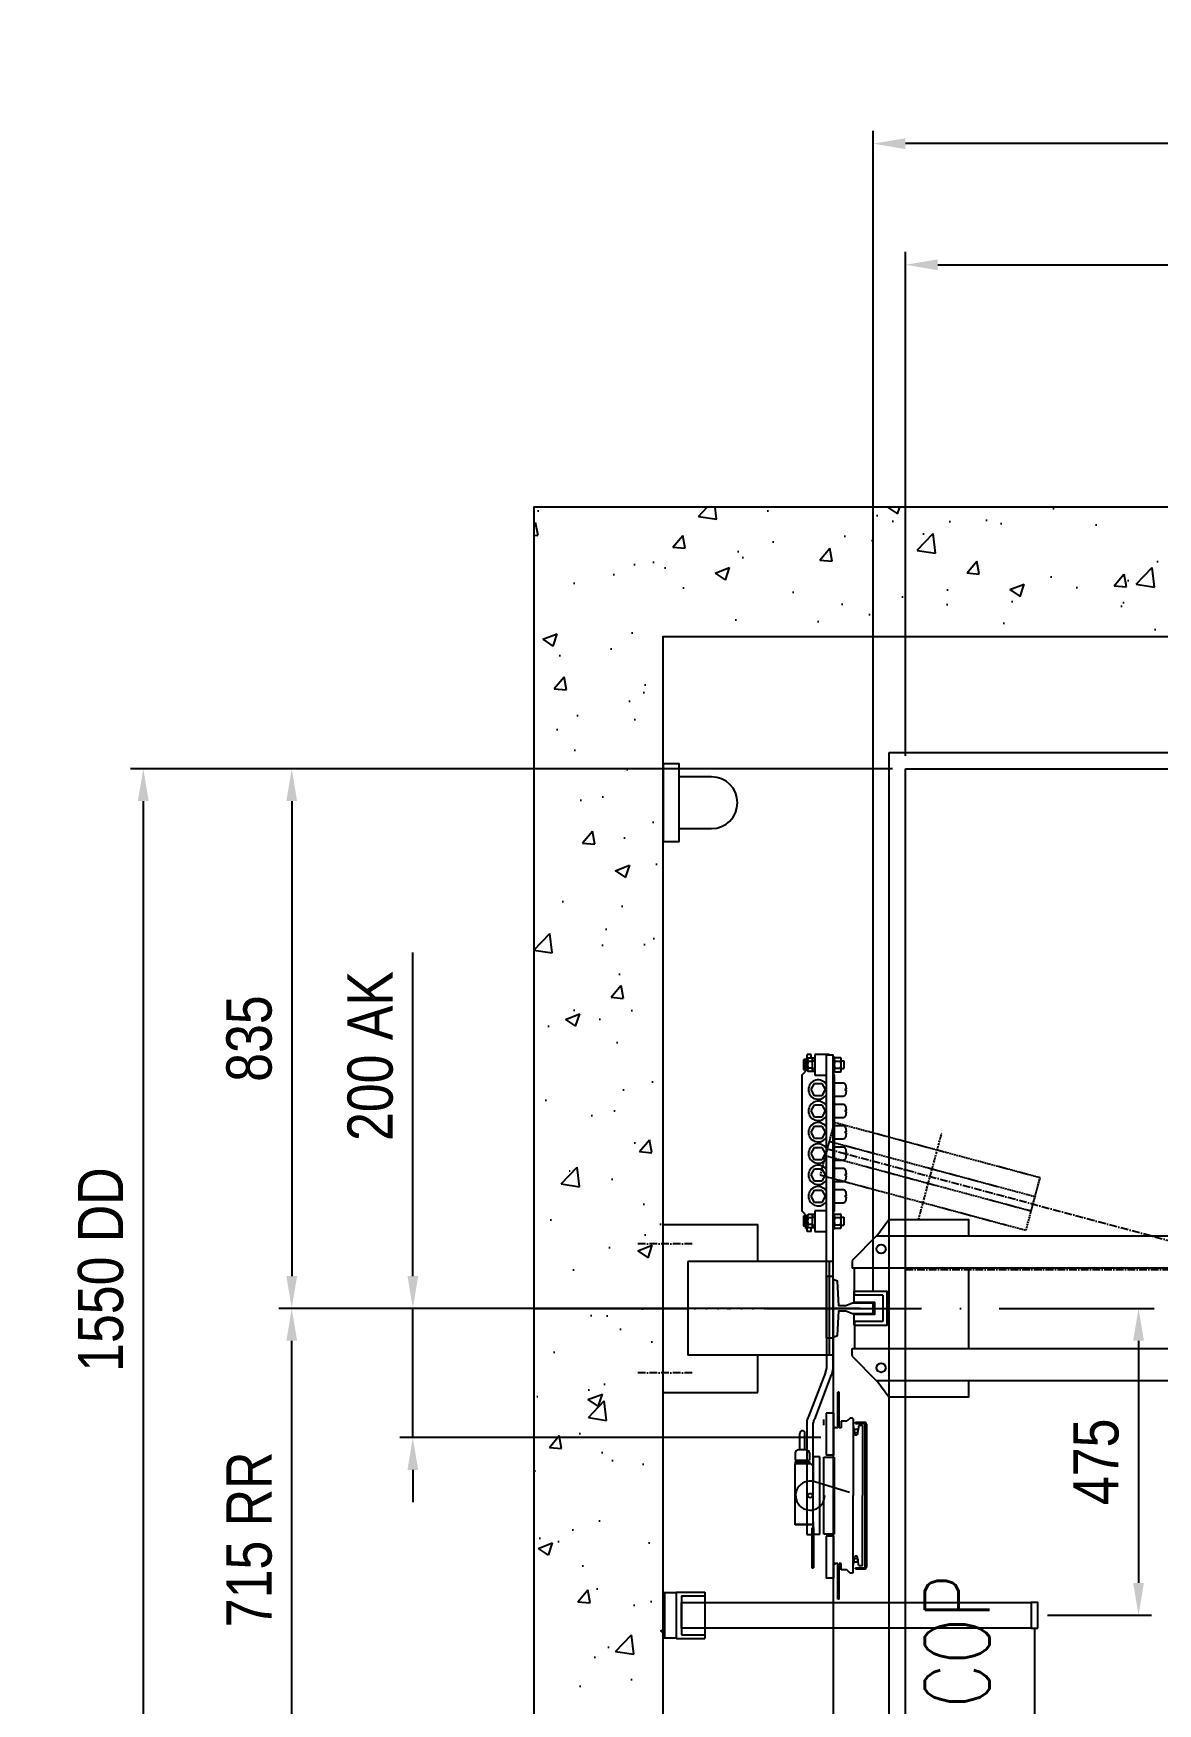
# Model space of a CAD drawing. Header units: millimetres. Extents: x -7349 to 14106, y -573 to 9250.
# Drawn here: x -6954 to -5214, y 6251 to 8836 of the extents above; entities that cross this region are included whole.
import ezdxf
from ezdxf.enums import TextEntityAlignment as Align

# ---------------------------------------------------------------- set-up
doc = ezdxf.new("R2010")
doc.units = ezdxf.units.MM
doc.header["$MEASUREMENT"] = 0
doc.linetypes.add('ACAD_ISO02W100', pattern=[15, 12, -3])
doc.linetypes.add('ACAD_ISO10W100', pattern=[18, 12, -3, 0, -3])
for name, color, linetype in [('AXIS', 7, 'Continuous'), ('Centerline', 1, 'ACAD_ISO10W100'), ('CONT_25', 1, 'Continuous'), ('CONT_35', 2, 'Continuous'), ('CONT_70', 4, 'Continuous'), ('DASH_25', 1, 'ACAD_ISO02W100'), ('DASHD_25', 1, 'ACAD_ISO10W100'), ('DIM_35', 7, 'Continuous'), ('EDGE_FEAT', 7, 'Continuous'), ('Fixings', 25, 'Continuous'), ('HATCH_35', 2, 'Continuous')]:
    doc.layers.add(name, color=color, linetype=linetype)
doc.styles.add('ARIAL-N', font='ARIALN.TTF')
doc.styles.add('Romans', font='romans.shx', dxfattribs={"width": 0.75})
doc.dimstyles.new('KONE_20', dxfattribs={"dimscale": 20, "dimtxt": 3.5, "dimasz": 2.5, "dimexe": 1, "dimexo": 1, "dimgap": 1.5, "dimtad": 1, "dimdec": 0, "dimzin": 0, "dimdsep": 46, "dimtxsty": 'ARIAL-N', "dimcen": 0, "dimclrd": 256, "dimclre": 256, "dimclrt": 256, "dimadec": 1, "dimazin": 3, "dimtfac": 1, "dimtdec": 0, "dimtmove": 0, "dimatfit": 0, "dimfxl": 1, "dimtfill": 1, "dimtolj": 1, "dimtzin": 0, "dimarcsym": 0})

# ---------------------------------------------------------------- blocks, each defined once
blk = doc.blocks.new('ShaftLight')
at = {"layer": 'CONT_35'}
blk.add_lwpolyline([(25, -40), (25, 60), (0, 60), (0, -60), (25, -60), (25, -40), (75, -40, 1), (75, 40), (25, 40)], format="xyb", dxfattribs=at)
blk = doc.blocks.new('M004650412_PL1_SH_Walls_WithVent')
at = {"layer": 'HATCH_35'}
h = blk.add_hatch(dxfattribs=at)
h.set_pattern_fill('AR-CONC', color=256, scale=1.25)
h.set_pattern_definition([(50, (0, 0), (227.73, -19.924), [23.812, -261.938]), (355, (0, 0), (-44.054, 238.82), [19.05, -209.55]), (100.451, (18.98, -1.66), (183.677, 218.897), [20.238, -222.613]), (46.184, (0, 63.5), (338.85, -52.553), [35.72, -392.906]), (96.636, (28.24, 59.12), (296.755, 309.28), [30.356, -333.92]), (351.184, (0, 63.5), (296.755, 309.28), [28.575, -314.325]), (21, (31.75, 47.62), (189.518, -127.831), [23.812, -261.938]), (326, (31.75, 47.62), (77.253, 230.235), [19.05, -209.55]), (71.451, (47.54, 36.97), (266.77, 102.403), [20.238, -222.612]), (37.5, (0, 0), (3.8608, 105.6938), [0, -207.01, 0, -212.725, 0, -210.344]), (7.5, (0, 0), (83.5246, 125.226), [0, -121.285, 0, -202.2475, 0, -80.169]), (327.5, (-70.8, 0), (169.4882, -7.161), [0, -79.375, 0, -247.65, 0, -328.6125]), (317.5, (-102.55, 0), (185.161, 31.783), [0, -103.188, 0, -164.465, 0, -233.363])])
h.paths.add_polyline_path([(-1375, -1160), (-475, -1160), (-475, -960), (-1175, -960), (-1175, 1040), (1225, 1040), (1225, -960), (675, -960), (675, -1160), (1225, -1160), (1425, -1160), (1425, 1240), (675, 1240), (-475, 1240), (-1375, 1240)])
h.paths.add_polyline_path([(1225, 1040), (725, 1040), (725, 1240), (1225, 1240)], flags=17)
at = {"layer": 'CONT_70'}
blk.add_lwpolyline([(-1375, -1160), (-475, -1160), (-475, -960), (-1175, -960), (-1175, 1040), (-1175, 1040), (1225, 1040), (1225, 1040), (1225, -960), (675, -960), (675, -1160), (1225, -1160), (1425, -1160), (1425, 1240), (675, 1240), (-475, 1240), (-1375, 1240), (-1375, -1160)], dxfattribs=at)
blk = doc.blocks.new('*U2')
at = {"layer": 'CONT_35'}
for p, q in [((-825, -775), (-825, 800)), ((-825, 800), (825, 800)), ((825, 800), (825, -775)), ((-800, -775), (-800, 775)), ((-800, 775), (800, 775)), ((800, 775), (800, -775)), ((-800, -775), (-825, -775)), ((-400, -775), (-800, -775)), ((-400, -850), (-400, -775)), ((800, -775), (600, -775)), ((600, -775), (600, -850)), ((825, -775), (800, -775))]:
    blk.add_line(p, q, dxfattribs=at)
blk = doc.blocks.new('*U13')
at = {"color": 2}
for p, q in [((-844.5, 112), (844.5, 112)), ((882.5, 62), (-882.5, 62)), ((-878.5, 21.5), (-878.5, 62)), ((-878.5, -21.5), (-878.5, -62)), ((-882.5, -62), (882.5, -62)), ((844.5, -112), (-844.5, -112))]:
    blk.add_line(p, q, dxfattribs=at)
at = {"color": 2, "linetype": 'Continuous'}
for p, q in [((-882.5, 73), (-882.5, 67)), ((-882.5, 67), (-882.5, 62)), ((-835, 20.5), (-877.5, 20.5)), ((-835, 20.5), (-835, -20.5)), ((-835, -20.5), (-877.5, -20.5)), ((-882.5, -67), (-882.5, -62)), ((-882.5, -73), (-882.5, -67))]:
    blk.add_line(p, q, dxfattribs=at)
for points in [[(-844, 112), (-825.5, 137.5), (-702.5, 137.5), (-702.5, 112)], [(-702.5, 62), (-702.5, -62)], [(-702.5, -112), (-702.5, -137.5), (-825.5, -137.5), (-844, -112)]]:
    blk.add_lwpolyline(points, dxfattribs=at)
at = {"layer": 'AXIS', "color": 2, "linetype": 'Continuous'}
for centre in [(-837.5, 92), (-837.5, -92)]:
    blk.add_circle(centre, 7, dxfattribs=at)
at = {"layer": 'EDGE_FEAT', "color": 2, "linetype": 'Continuous'}
for p, q in [((-844.5, 112), (-882.5, 74)), ((-882.5, 74), (-882.5, 73)), ((-882.5, -73), (-882.5, -74)), ((-882.5, -74), (-844.5, -112))]:
    blk.add_line(p, q, dxfattribs=at)
for centre, start, end in [((-877.5, 21.5), 180, 270), ((-877.5, -21.5), 90, 180)]:
    blk.add_arc(centre, 1, start, end, dxfattribs=at)
blk = doc.blocks.new('CarPulley_D330_for_KLS_0')
at = {"layer": 'DASH_25', "ltscale": 0.25}
for p, q in [((0, 12), (330, 12)), ((0, -11), (330, -11))]:
    blk.add_line(p, q, dxfattribs=at)
blk.add_lwpolyline([(0, -42), (330, -42), (330, 42), (0, 42)], close=True, dxfattribs=at)
at = {"layer": 'DASHD_25', "ltscale": 0.25}
blk.add_line((165, -69.5), (165, 69.5), dxfattribs=at)
at = {"layer": 'DASHD_25'}
blk.add_line((0, 0), (330, 0), dxfattribs=at)
blk = doc.blocks.new('M004650412_PL1_TravellingCableFixing')
at = {"layer": 'CONT_25', "ltscale": 6}
for p, q in [((20, 35), (0, 35)), ((0, 35), (0, -35)), ((2, 35), (2, -35)), ((20, 35.8), (20, -35.7)), ((0, -35), (20, -35))]:
    blk.add_line(p, q, dxfattribs=at)
at = {"layer": 'CONT_25', "ltscale": 30}
for p, q in [((20, 35.8), (64.4, 35.8)), ((28.4, 30.3), (64.4, 30.3)), ((28.4, 30.3), (28.4, -30.2)), ((64.4, 35.8), (64.4, -35.7)), ((20, -35.7), (64.4, -35.7)), ((28.4, -30.2), (64.4, -30.2))]:
    blk.add_line(p, q, dxfattribs=at)
blk = doc.blocks.new('Safety_Device_OSG_51019662_MIRROR')
at = {"layer": 'CONT_35'}
for p, q in [((-34, 393), (-40, 393)), ((-40, 385), (-40, 393)), ((-34, 387.4), (-34, 393)), ((-6, 393), (-28, 393)), ((-28, 393), (-28, 361)), ((-10, -45.5), (-10, 393)), ((-10, 392.5), (0, 392.5)), ((-6, 392.5), (-6, 393)), ((0, -45.5), (0, 392.5)), ((0, 389), (2.5, 389)), ((2.5, 365), (2.5, 389)), ((2.5, 386.5), (3.3, 388)), ((3.3, 388), (11.7, 388)), ((11.7, 388), (12.5, 386.5)), ((-48, 361.5), (-39.3, 370.2)), ((-45.5, 384.5), (-45, 385)), ((-45.5, 384.5), (-45.5, 369.5)), ((-45.5, 369.5), (-45, 369)), ((-42.1, 385), (-45, 385)), ((-42.1, 369), (-45, 369)), ((-42.1, 386.8), (-41.1, 386.8)), ((-42.1, 367.4), (-42.1, 386.8)), ((-41.1, 384.5), (-41.1, 386.8)), ((-40.5, 384.5), (-41.1, 384.5)), ((-40.5, 369.5), (-41.1, 369.5)), ((-41.1, 368.4), (-41.1, 369.5)), ((-40, 385), (-40.5, 385)), ((-40.5, 384.5), (-40.5, 385)), ((-40.5, 369), (-40.5, 369.5)), ((-38.5, 387.4), (-39.3, 386)), ((-39.3, 386), (-39.3, 368)), ((-38.5, 366.6), (-39.3, 368)), ((-28.6, 387.4), (-38.5, 387.4)), ((-32.4, 382.2), (-38.5, 382.2)), ((-32.4, 371.8), (-38.5, 371.8)), ((-28.6, 366.6), (-38.5, 366.6)), ((-32.4, 387.4), (-32.4, 366.6)), ((-32.4, 386), (-31.8, 386)), ((-32.4, 368), (-31.8, 368)), ((-31.8, 386), (-31.8, 383.6)), ((-31.8, 370.4), (-31.8, 368)), ((-31.2, 383), (-28, 383)), ((-31.2, 371), (-28, 371)), ((-28.6, 387.4), (-28.6, 386)), ((-28.6, 386), (-28, 386)), ((-28.6, 368), (-28, 368)), ((-28.6, 368), (-28.6, 366.6)), ((0, 365), (2.5, 365)), ((0, 363.5), (2, 361.5)), ((2.5, 367.5), (3.3, 366)), ((3.3, 382.5), (11.7, 382.5)), ((3.3, 371.5), (11.7, 371.5)), ((3.3, 366), (11.7, 366)), ((11.7, 366), (12.5, 367.5)), ((12.5, 367.5), (12.5, 386.5)), ((12.5, 383), (16.5, 383)), ((12.5, 371), (16.5, 371)), ((16.5, 383), (17, 382.1)), ((16.5, 371), (17, 371.9)), ((17, 371.9), (17, 382.1)), ((17, 371.9), (17, 382.1)), ((-48, 150.5), (-48, 361.5)), ((-34, 338.5), (-28.5, 348)), ((-28.5, 329), (-34, 338.5)), ((-28.5, 348), (-17.5, 348)), ((-28, 361), (-10, 361)), ((-17.5, 348), (-12, 338.5)), ((-12, 338.5), (-17.5, 329)), ((2, 361.5), (2, 150.5)), ((15.6, 348.5), (2, 348.5)), ((20.8, 339.9), (18.5, 338.5)), ((20.8, 337.1), (18.5, 338.5)), ((20.8, 339.9), (20.5, 343.5)), ((20.5, 333.5), (20.8, 337.1)), ((-34, 305.5), (-28.5, 315)), ((-17.5, 329), (-28.5, 329)), ((-28.5, 315), (-17.5, 315)), ((-17.5, 315), (-12, 305.5)), ((2, 328.5), (15.6, 328.5)), ((15.6, 315.5), (2, 315.5)), ((20.8, 306.9), (20.5, 310.5)), ((-28.5, 296), (-34, 305.5)), ((-17.5, 296), (-28.5, 296)), ((-12, 305.5), (-17.5, 296)), ((2, 295.5), (15.6, 295.5)), ((20.8, 306.9), (18.5, 305.5)), ((20.8, 304.1), (18.5, 305.5)), ((20.5, 300.5), (20.8, 304.1)), ((-34, 272.5), (-28.5, 282)), ((-28.5, 263), (-34, 272.5)), ((-28.5, 282), (-17.5, 282)), ((-17.5, 263), (-28.5, 263)), ((-17.5, 282), (-12, 272.5)), ((-12, 272.5), (-17.5, 263)), ((15.6, 282.5), (2, 282.5)), ((2, 262.5), (15.6, 262.5)), ((20.8, 273.9), (18.5, 272.5)), ((20.8, 271.1), (18.5, 272.5)), ((20.8, 273.9), (20.5, 277.5)), ((20.5, 267.5), (20.8, 271.1)), ((-34, 239.5), (-28.5, 249)), ((-28.5, 230), (-34, 239.5)), ((-28.5, 249), (-17.5, 249)), ((-17.5, 249), (-12, 239.5)), ((-12, 239.5), (-17.5, 230)), ((15.6, 249.5), (2, 249.5)), ((20.8, 240.9), (18.5, 239.5)), ((20.8, 238.1), (18.5, 239.5)), ((20.8, 240.9), (20.5, 244.5)), ((20.5, 234.5), (20.8, 238.1)), ((-34, 206.5), (-28.5, 216)), ((-17.5, 230), (-28.5, 230)), ((-28.5, 216), (-17.5, 216)), ((-17.5, 216), (-12, 206.5)), ((2, 229.5), (15.6, 229.5)), ((15.6, 216.5), (2, 216.5)), ((20.8, 207.9), (18.5, 206.5)), ((20.8, 207.9), (20.5, 211.5)), ((-28.5, 197), (-34, 206.5)), ((-34, 173.5), (-28.5, 183)), ((-17.5, 197), (-28.5, 197)), ((-28.5, 183), (-17.5, 183)), ((-12, 206.5), (-17.5, 197)), ((-17.5, 183), (-12, 173.5)), ((2, 196.5), (15.6, 196.5)), ((15.6, 183.5), (2, 183.5)), ((20.8, 205.1), (18.5, 206.5)), ((20.5, 201.5), (20.8, 205.1)), ((-28.5, 164), (-34, 173.5)), ((-17.5, 164), (-28.5, 164)), ((-12, 173.5), (-17.5, 164)), ((2, 163.5), (15.6, 163.5)), ((20.8, 174.9), (18.5, 173.5)), ((20.8, 172.1), (18.5, 173.5)), ((20.8, 174.9), (20.5, 178.5)), ((20.5, 168.5), (20.8, 172.1)), ((-39.3, 141.9), (-48, 150.5)), ((-45.5, 142.5), (-45, 143)), ((-45.5, 142.5), (-45.5, 127.5)), ((-42.1, 143), (-45, 143)), ((-42.1, 123.8), (-42.1, 144.6)), ((-41.1, 142.5), (-41.1, 143.6)), ((-40.5, 142.5), (-41.1, 142.5)), ((-40.5, 142.5), (-40.5, 143)), ((-40, 119), (-40, 142.5)), ((-38.5, 145.4), (-39.3, 144)), ((-39.3, 144), (-39.3, 126)), ((-28.6, 145.4), (-38.5, 145.4)), ((-32.4, 140.2), (-38.5, 140.2)), ((-32.4, 129.8), (-38.5, 129.8)), ((-32.4, 145.4), (-32.4, 124.6)), ((-32.4, 144), (-31.8, 144)), ((-31.8, 144), (-31.8, 141.6)), ((-31.2, 141), (-28, 141)), ((-28.6, 145.4), (-28.6, 144)), ((-28.6, 144), (-28, 144)), ((-28, 151), (-28, 119)), ((-10, 151), (-28, 151)), ((2, 150.5), (0, 148.5)), ((0, 147), (2.5, 147)), ((2.5, 123), (2.5, 147)), ((2.5, 144.5), (3.3, 146)), ((3.3, 146), (11.7, 146)), ((3.3, 140.5), (11.7, 140.5)), ((3.3, 129.5), (11.7, 129.5)), ((11.7, 146), (12.5, 144.5)), ((12.5, 125.5), (12.5, 144.5)), ((12.5, 141), (16.5, 141)), ((16.5, 141), (17, 140.1)), ((16.5, 129), (17, 129.9)), ((17, 129.9), (17, 140.1)), ((17, 129.9), (17, 140.1)), ((-45.5, 127.5), (-45, 127)), ((-42.1, 127), (-45, 127)), ((-42.1, 123.8), (-41.1, 123.8)), ((-41.1, 123.8), (-41.1, 127.5)), ((-40.5, 127.5), (-41.1, 127.5)), ((-40.5, 127), (-40.5, 127.5)), ((-40, 127), (-40.5, 127)), ((-34, 119), (-40, 119)), ((-38.5, 124.6), (-39.3, 126)), ((-28.6, 124.6), (-38.5, 124.6)), ((-34, 119), (-34, 124.6)), ((-32.4, 126), (-31.8, 126)), ((-31.8, 128.4), (-31.8, 126)), ((-31.2, 129), (-28, 129)), ((-28.6, 126), (-28.6, 124.6)), ((-28.6, 126), (-28, 126)), ((-28, 119), (-10, 119)), ((0, 123), (2.5, 123)), ((2.5, 125.5), (3.3, 124)), ((3.3, 124), (11.7, 124)), ((11.7, 124), (12.5, 125.5)), ((12.5, 129), (16.5, 129)), ((-10, 50), (-10, -93.1)), ((-10, 50), (0, 50)), ((0, -93.1), (0, 50)), ((-10, -45.5), (0, -45.5)), ((-11.6, -99.1), (-37.8, -167.3)), ((-2.7, -103.1), (-28.9, -171.3)), ((-40.5, -177.3), (-40.5, -349.8)), ((-30.5, -349.8), (-30.5, -177.3)), ((-40.5, -349.8), (-30.5, -349.8))]:
    blk.add_line(p, q, dxfattribs=at)
at = {"layer": 'CONT_35', "ltscale": 0.25}
for p, q in [((7.6, -184.8), (7.6, -129.8)), ((9.6, -129.8), (7.6, -129.8)), ((9.6, -184.8), (9.6, -129.8)), ((-14.9, -172), (-14.9, -181)), ((0.6, -162.3), (-10.4, -162.3)), ((-10.4, -162.3), (-10.4, -227.3)), ((0.6, -162.3), (0.6, -227.3)), ((12.6, -174.8), (12.6, -184.8)), ((21.6, -174.8), (12.6, -174.8)), ((26.6, -169.8), (21.6, -174.8)), ((30.1, -169.8), (26.6, -169.8)), ((31.1, -170.8), (30.1, -169.8)), ((31.1, -170.8), (31.1, -289.8)), ((34.6, -176.3), (48.6, -176.3)), ((34.6, -178.3), (34.6, -176.3)), ((34.6, -178.3), (34.6, -176.3)), ((34.6, -176.3), (48.6, -176.3)), ((34.6, -178.3), (48.6, -178.3)), ((48.6, -178.3), (34.6, -178.3)), ((49.6, -181.5), (49.6, -179.3)), ((49.6, -181.5), (49.6, -179.3)), ((51.6, -400.3), (51.6, -179.3)), ((51.6, -179.3), (51.6, -400.3)), ((-51.4, -218.8), (-51.4, -193.4)), ((-43.4, -218.8), (-43.4, -193.4)), ((2.1, -182.8), (0.6, -182.8)), ((2.1, -182.8), (2.1, -184.8)), ((7.6, -184.8), (2.1, -184.8)), ((12.6, -184.8), (9.6, -184.8)), ((31.1, -181.3), (33.7, -196.3)), ((37.4, -196.3), (33.7, -196.3)), ((40.1, -181.3), (37.4, -196.3)), ((45.6, -181.3), (40.1, -181.3)), ((45.6, -181.3), (45.6, -289.8)), ((49.6, -398), (49.6, -181.5)), ((49.6, -398), (49.6, -181.5)), ((-58.6, -223.8), (-58.6, -234.8)), ((-41.3, -218.8), (-53.6, -218.8)), ((-36.3, -223.8), (-36.3, -234.8)), ((-30.4, -267.9), (-30.4, -229.8)), ((-20.4, -229.8), (-30.4, -229.8)), ((-20.4, -349.8), (-20.4, -229.8)), ((-14.1, -230.3), (1.9, -230.3)), ((-14.1, -349.3), (-14.1, -230.3)), ((0.6, -227.3), (-10.4, -227.3)), ((1.9, -230.3), (1.9, -349.3)), ((-58.6, -234.8), (-36.3, -234.8)), ((-58.6, -236.8), (-36.3, -236.8)), ((-58.6, -236.8), (-58.6, -240.8)), ((-36.4, -240.8), (-58.4, -240.8)), ((-58.4, -334.8), (-58.4, -240.8)), ((-56.5, -234.8), (-56.5, -236.8)), ((-38.3, -234.8), (-38.3, -236.8)), ((-36.3, -236.8), (-36.3, -240.8)), ((25.6, -284.8), (-26.5, -269.2)), ((31.1, -408.8), (31.1, -289.8)), ((45.6, -398.3), (45.6, -289.8)), ((-58.4, -333.8), (-30.4, -333.8)), ((-31.4, -334.8), (-58.4, -334.8)), ((-31.4, -334.8), (-31.4, -339.8)), ((-30.4, -349.8), (-30.4, -330.3)), ((-32.4, -339.8), (-32.4, -401.3)), ((-30.4, -339.8), (-32.4, -339.8)), ((-30.4, -339.8), (-30.4, -401.3)), ((-20.4, -349.8), (-30.4, -349.8)), ((1.9, -349.3), (-14.1, -349.3)), ((0.6, -352.3), (-10.4, -352.3)), ((-10.4, -352.3), (-10.4, -417.3)), ((0.6, -352.3), (0.6, -417.3)), ((31.1, -398.3), (33.7, -383.3)), ((37.4, -383.3), (33.7, -383.3)), ((40.1, -398.3), (37.4, -383.3)), ((-32.4, -401.3), (-30.4, -401.3)), ((2.1, -396.8), (0.6, -396.8)), ((2.1, -394.8), (2.1, -396.8)), ((7.6, -394.8), (2.1, -394.8)), ((7.6, -449.8), (7.6, -394.8)), ((9.6, -449.8), (9.6, -394.8)), ((12.6, -394.8), (9.6, -394.8)), ((12.6, -404.8), (12.6, -394.8)), ((21.6, -404.8), (12.6, -404.8)), ((26.6, -409.8), (21.6, -404.8)), ((30.1, -409.8), (26.6, -409.8)), ((31.1, -408.8), (30.1, -409.8)), ((34.6, -401.3), (34.6, -403.3)), ((34.6, -401.3), (48.6, -401.3)), ((34.6, -403.3), (34.6, -401.3)), ((34.6, -401.3), (48.6, -401.3)), ((34.6, -403.3), (48.6, -403.3)), ((48.6, -403.3), (34.6, -403.3)), ((45.6, -398.3), (40.1, -398.3)), ((49.6, -398), (49.6, -400.3)), ((49.6, -400.3), (49.6, -398)), ((0.6, -417.3), (-10.4, -417.3)), ((9.6, -449.8), (7.6, -449.8))]:
    blk.add_line(p, q, dxfattribs=at)
for points in [[(-32.4, -339.8), (-30.4, -339.8), (-30.4, -344.8), (-32.4, -344.8)], [(-30.4, -401.3), (-32.4, -401.3), (-32.4, -344.8), (-30.4, -344.8), (-30.4, -349.8)]]:
    blk.add_lwpolyline(points, close=True, dxfattribs=at)
for centre, radius in [((35.6, -189.8), 3), ((-35.4, -289.8), 3.4), ((35.6, -389.8), 3)]:
    blk.add_circle(centre, radius, dxfattribs=at)
at = {"layer": 'CONT_35'}
for centre, radius, start, end in [((-31.2, 383.6), 0.6, 180, 270), ((-31.2, 370.4), 0.6, 90, 180), ((-23, 338.5), 15, 29.9244, 330.0756), ((-23, 305.5), 15, 29.9244, 330.0756), ((-23, 272.5), 15, 29.9244, 330.0756), ((-23, 239.5), 15, 29.9244, 330.0756), ((-23, 206.5), 15, 29.9244, 330.0756), ((-23, 173.5), 15, 29.9244, 330.0756), ((-31.2, 141.6), 0.6, 180, 270), ((-31.2, 128.4), 0.6, 90, 180), ((-22, -93.1), 12, 330, 0), ((-20, -93.1), 20, 330, 0), ((-20.5, -177.3), 20, 150, 180), ((-18.5, -177.3), 12, 150, 180)]:
    blk.add_arc(centre, radius, start, end, dxfattribs=at)
at = {"layer": 'CONT_35', "ltscale": 0.25}
for centre, radius, start, end in [((48.6, -179.3), 3, 360, 90), ((48.6, -179.3), 3, 360, 90), ((48.6, -179.3), 1, 360, 90), ((48.6, -179.3), 1, 360, 90), ((-47.4, -193.4), 4, 360, 180), ((-53.6, -223.8), 5, 90, 180), ((-41.3, -223.8), 5, 360, 90), ((-36.4, -246.8), 6, 360, 90), ((-35.4, -289.8), 22.5, 66.5423, 360), ((48.6, -400.3), 3, 270, 360), ((48.6, -400.3), 1, 270, 360), ((48.6, -400.3), 3, 270, 360), ((48.6, -400.3), 1, 270, 360)]:
    blk.add_arc(centre, radius, start, end, dxfattribs=at)
at = {"layer": 'CONT_35'}
for points, knots in [([(2.5, 385.2), (2.5, 385.5), (2.5, 385.9), (2.7, 386.6), (3, 387.3), (3.2, 387.8), (3.3, 388)], [0, 0, 0, 0, 0.240405, 0.485503, 0.738357, 1, 1, 1, 1]), ([(12.5, 385.2), (12.5, 385.5), (12.5, 385.9), (12.3, 386.6), (12, 387.3), (11.8, 387.8), (11.7, 388)], [0, 0, 0, 0, 0.240405, 0.485503, 0.738357, 1, 1, 1, 1]), ([(-38.5, 387.4), (-38.7, 387.2), (-38.9, 386.8), (-39.1, 386.1), (-39.3, 385.5), (-39.3, 385), (-39.3, 384.8)], [0, 0, 0, 0, 0.261643, 0.514497, 0.759595, 1, 1, 1, 1]), ([(-39.3, 384.8), (-39.3, 384.6), (-39.3, 384.1), (-39.1, 383.5), (-38.9, 382.8), (-38.7, 382.4), (-38.5, 382.2)], [0, 0, 0, 0, 0.240405, 0.485503, 0.738357, 1, 1, 1, 1]), ([(-38.5, 382.2), (-38.8, 381.4), (-39.1, 380.1), (-39.3, 378.3), (-39.3, 377.4), (-39.3, 377)], [0, 0, 0, 0, 0.499901, 0.749951, 1, 1, 1, 1]), ([(-39.3, 377), (-39.3, 376.6), (-39.3, 375.7), (-39.1, 373.9), (-38.8, 372.6), (-38.5, 371.8)], [0, 0, 0, 0, 0.250049, 0.5001, 1, 1, 1, 1]), ([(-38.5, 371.8), (-38.7, 371.6), (-38.9, 371.2), (-39.1, 370.5), (-39.3, 369.9), (-39.3, 369.4), (-39.3, 369.2)], [0, 0, 0, 0, 0.261643, 0.514497, 0.759595, 1, 1, 1, 1]), ([(-39.3, 369.2), (-39.3, 369), (-39.3, 368.5), (-39.1, 367.9), (-38.9, 367.2), (-38.7, 366.8), (-38.5, 366.6)], [0, 0, 0, 0, 0.240405, 0.485503, 0.738357, 1, 1, 1, 1]), ([(3.3, 382.5), (3.2, 382.7), (3, 383.1), (2.7, 383.8), (2.5, 384.5), (2.5, 385), (2.5, 385.2)], [0, 0, 0, 0, 0.261643, 0.514497, 0.759595, 1, 1, 1, 1]), ([(2.5, 377), (2.5, 377.5), (2.5, 378.4), (2.7, 379.8), (3, 381.1), (3.2, 382), (3.3, 382.5)], [0, 0, 0, 0, 0.249992, 0.499986, 0.749989, 1, 1, 1, 1]), ([(3.3, 371.5), (3.2, 372), (3, 372.9), (2.7, 374.2), (2.5, 375.6), (2.5, 376.5), (2.5, 377)], [0, 0, 0, 0, 0.250011, 0.500015, 0.750008, 1, 1, 1, 1]), ([(2.5, 368.8), (2.5, 369), (2.5, 369.5), (2.7, 370.2), (3, 370.9), (3.2, 371.3), (3.3, 371.5)], [0, 0, 0, 0, 0.240405, 0.485503, 0.738357, 1, 1, 1, 1]), ([(3.3, 366), (3.2, 366.2), (3, 366.7), (2.7, 367.4), (2.5, 368.1), (2.5, 368.5), (2.5, 368.8)], [0, 0, 0, 0, 0.261643, 0.514497, 0.759595, 1, 1, 1, 1]), ([(11.7, 382.5), (11.8, 382.7), (12, 383.1), (12.3, 383.8), (12.5, 384.5), (12.5, 385), (12.5, 385.2)], [0, 0, 0, 0, 0.261643, 0.514497, 0.759595, 1, 1, 1, 1]), ([(12.5, 377), (12.5, 377.5), (12.5, 378.4), (12.3, 379.8), (12, 381.1), (11.8, 382), (11.7, 382.5)], [0, 0, 0, 0, 0.249992, 0.499986, 0.749989, 1, 1, 1, 1]), ([(11.7, 371.5), (11.8, 372), (12, 372.9), (12.3, 374.2), (12.5, 375.6), (12.5, 376.5), (12.5, 377)], [0, 0, 0, 0, 0.250011, 0.500015, 0.750008, 1, 1, 1, 1]), ([(12.5, 368.8), (12.5, 369), (12.5, 369.5), (12.3, 370.2), (12, 370.9), (11.8, 371.3), (11.7, 371.5)], [0, 0, 0, 0, 0.240405, 0.485503, 0.738357, 1, 1, 1, 1]), ([(11.7, 366), (11.8, 366.2), (12, 366.7), (12.3, 367.4), (12.5, 368.1), (12.5, 368.5), (12.5, 368.8)], [0, 0, 0, 0, 0.261643, 0.514497, 0.759595, 1, 1, 1, 1]), ([(20.5, 343.5), (20.4, 344.2), (20, 345.6), (18.8, 347.2), (17.6, 348.1), (16.4, 348.4), (15.9, 348.5), (15.6, 348.5)], [0, 0, 0, 0, 0.287047, 0.54467, 0.77854, 0.890153, 1, 1, 1, 1]), ([(15.6, 328.5), (15.9, 328.5), (16.4, 328.6), (17.6, 328.9), (18.8, 329.8), (20, 331.4), (20.4, 332.8), (20.5, 333.5)], [0, 0, 0, 0, 0.109847, 0.22146, 0.45533, 0.712953, 1, 1, 1, 1]), ([(20.5, 310.5), (20.4, 311.2), (20, 312.6), (18.8, 314.2), (17.6, 315.1), (16.4, 315.4), (15.9, 315.5), (15.6, 315.5)], [0, 0, 0, 0, 0.287047, 0.54467, 0.77854, 0.890153, 1, 1, 1, 1]), ([(15.6, 295.5), (15.9, 295.5), (16.4, 295.6), (17.6, 295.9), (18.8, 296.8), (20, 298.4), (20.4, 299.8), (20.5, 300.5)], [0, 0, 0, 0, 0.109847, 0.22146, 0.45533, 0.712953, 1, 1, 1, 1]), ([(20.5, 277.5), (20.4, 278.2), (20, 279.6), (18.8, 281.2), (17.6, 282.1), (16.4, 282.4), (15.9, 282.5), (15.6, 282.5)], [0, 0, 0, 0, 0.287047, 0.54467, 0.77854, 0.890153, 1, 1, 1, 1]), ([(15.6, 262.5), (15.9, 262.5), (16.4, 262.6), (17.6, 262.9), (18.8, 263.8), (20, 265.4), (20.4, 266.8), (20.5, 267.5)], [0, 0, 0, 0, 0.109847, 0.22146, 0.45533, 0.712953, 1, 1, 1, 1]), ([(20.5, 244.5), (20.4, 245.2), (20, 246.6), (18.8, 248.2), (17.6, 249.1), (16.4, 249.4), (15.9, 249.5), (15.6, 249.5)], [0, 0, 0, 0, 0.287047, 0.54467, 0.77854, 0.890153, 1, 1, 1, 1]), ([(15.6, 229.5), (15.9, 229.5), (16.4, 229.6), (17.6, 229.9), (18.8, 230.8), (20, 232.4), (20.4, 233.8), (20.5, 234.5)], [0, 0, 0, 0, 0.109847, 0.22146, 0.45533, 0.712953, 1, 1, 1, 1]), ([(20.5, 211.5), (20.4, 212.2), (20, 213.6), (18.8, 215.2), (17.6, 216.1), (16.4, 216.4), (15.9, 216.5), (15.6, 216.5)], [0, 0, 0, 0, 0.287047, 0.54467, 0.77854, 0.890153, 1, 1, 1, 1]), ([(15.6, 196.5), (15.9, 196.5), (16.4, 196.6), (17.6, 196.9), (18.8, 197.8), (20, 199.4), (20.4, 200.8), (20.5, 201.5)], [0, 0, 0, 0, 0.109847, 0.22146, 0.45533, 0.712953, 1, 1, 1, 1]), ([(20.5, 178.5), (20.4, 179.2), (20, 180.6), (18.8, 182.2), (17.6, 183.1), (16.4, 183.4), (15.9, 183.5), (15.6, 183.5)], [0, 0, 0, 0, 0.287047, 0.54467, 0.77854, 0.890153, 1, 1, 1, 1]), ([(15.6, 163.5), (15.9, 163.5), (16.4, 163.6), (17.6, 163.9), (18.8, 164.8), (20, 166.4), (20.4, 167.8), (20.5, 168.5)], [0, 0, 0, 0, 0.109847, 0.22146, 0.45533, 0.712953, 1, 1, 1, 1]), ([(-38.5, 145.4), (-38.7, 145.2), (-38.9, 144.8), (-39.1, 144.1), (-39.3, 143.5), (-39.3, 143), (-39.3, 142.8)], [0, 0, 0, 0, 0.261643, 0.514497, 0.759595, 1, 1, 1, 1]), ([(-39.3, 142.8), (-39.3, 142.6), (-39.3, 142.1), (-39.1, 141.5), (-38.9, 140.8), (-38.7, 140.4), (-38.5, 140.2)], [0, 0, 0, 0, 0.240405, 0.485503, 0.738357, 1, 1, 1, 1]), ([(-38.5, 140.2), (-38.8, 139.4), (-39.1, 138.1), (-39.3, 136.3), (-39.3, 135.4), (-39.3, 135)], [0, 0, 0, 0, 0.499901, 0.749951, 1, 1, 1, 1]), ([(-39.3, 135), (-39.3, 134.6), (-39.3, 133.7), (-39.1, 131.9), (-38.8, 130.6), (-38.5, 129.8)], [0, 0, 0, 0, 0.250049, 0.5001, 1, 1, 1, 1]), ([(-38.5, 129.8), (-38.7, 129.6), (-38.9, 129.2), (-39.1, 128.5), (-39.3, 127.9), (-39.3, 127.4), (-39.3, 127.2)], [0, 0, 0, 0, 0.261643, 0.514497, 0.759595, 1, 1, 1, 1]), ([(2.5, 143.2), (2.5, 143.5), (2.5, 143.9), (2.7, 144.6), (3, 145.3), (3.2, 145.8), (3.3, 146)], [0, 0, 0, 0, 0.240405, 0.485503, 0.738357, 1, 1, 1, 1]), ([(3.3, 140.5), (3.2, 140.7), (3, 141.1), (2.7, 141.8), (2.5, 142.5), (2.5, 143), (2.5, 143.2)], [0, 0, 0, 0, 0.261643, 0.514497, 0.759595, 1, 1, 1, 1]), ([(2.5, 135), (2.5, 135.5), (2.5, 136.4), (2.7, 137.8), (3, 139.1), (3.2, 140), (3.3, 140.5)], [0, 0, 0, 0, 0.249992, 0.499986, 0.749989, 1, 1, 1, 1]), ([(3.3, 129.5), (3.2, 130), (3, 130.9), (2.7, 132.2), (2.5, 133.6), (2.5, 134.5), (2.5, 135)], [0, 0, 0, 0, 0.250011, 0.500015, 0.750008, 1, 1, 1, 1]), ([(2.5, 126.8), (2.5, 127), (2.5, 127.5), (2.7, 128.2), (3, 128.9), (3.2, 129.3), (3.3, 129.5)], [0, 0, 0, 0, 0.240405, 0.485503, 0.738357, 1, 1, 1, 1]), ([(12.5, 143.2), (12.5, 143.5), (12.5, 143.9), (12.3, 144.6), (12, 145.3), (11.8, 145.8), (11.7, 146)], [0, 0, 0, 0, 0.240405, 0.485503, 0.738357, 1, 1, 1, 1]), ([(11.7, 140.5), (11.8, 140.7), (12, 141.1), (12.3, 141.8), (12.5, 142.5), (12.5, 143), (12.5, 143.2)], [0, 0, 0, 0, 0.261643, 0.514497, 0.759595, 1, 1, 1, 1]), ([(12.5, 135), (12.5, 135.5), (12.5, 136.4), (12.3, 137.8), (12, 139.1), (11.8, 140), (11.7, 140.5)], [0, 0, 0, 0, 0.249992, 0.499986, 0.749989, 1, 1, 1, 1]), ([(11.7, 129.5), (11.8, 130), (12, 130.9), (12.3, 132.2), (12.5, 133.6), (12.5, 134.5), (12.5, 135)], [0, 0, 0, 0, 0.250011, 0.500015, 0.750008, 1, 1, 1, 1]), ([(12.5, 126.8), (12.5, 127), (12.5, 127.5), (12.3, 128.2), (12, 128.9), (11.8, 129.3), (11.7, 129.5)], [0, 0, 0, 0, 0.240405, 0.485503, 0.738357, 1, 1, 1, 1]), ([(-39.3, 127.2), (-39.3, 127), (-39.3, 126.5), (-39.1, 125.9), (-38.9, 125.2), (-38.7, 124.8), (-38.5, 124.6)], [0, 0, 0, 0, 0.240405, 0.485503, 0.738357, 1, 1, 1, 1]), ([(3.3, 124), (3.2, 124.2), (3, 124.7), (2.7, 125.4), (2.5, 126.1), (2.5, 126.5), (2.5, 126.8)], [0, 0, 0, 0, 0.261643, 0.514497, 0.759595, 1, 1, 1, 1]), ([(11.7, 124), (11.8, 124.2), (12, 124.7), (12.3, 125.4), (12.5, 126.1), (12.5, 126.5), (12.5, 126.8)], [0, 0, 0, 0, 0.261643, 0.514497, 0.759595, 1, 1, 1, 1])]:
    blk.add_open_spline(points, degree=3, knots=knots, dxfattribs=at)
blk = doc.blocks.new('*U26')
at = {"layer": 'Centerline'}
for p, q in [((44.96, 100), (-44.96, 100)), ((263, 0), (0, 0)), ((44.96, -100), (-44.96, -100))]:
    blk.add_line(p, q, dxfattribs=at)
at = {"layer": 'Fixings'}
for p, q in [((0, -130), (0, 130)), ((0, 130), (146.516, 130)), ((146.516, 72.5), (146.516, 130)), ((263, 72.5), (38, 72.5)), ((38, 72.5), (38, -72.5)), ((257, 72.5), (257, -72.5)), ((263, -72.5), (263, 72.5)), ((263, -72.5), (38, -72.5)), ((146.516, -130), (146.516, -72.5)), ((0, -130), (146.516, -130))]:
    blk.add_line(p, q, dxfattribs=at)
blk = doc.blocks.new('M004650412_PL1_Elevator')
at = {"layer": 'CONT_25'}
for points in [[(-1146.8, -495), (-1146.8, -455), (-605, -455), (-605, -495)], [(-595, -495), (-595, -455), (-605, -455), (-605, -495)]]:
    blk.add_lwpolyline(points, close=True, dxfattribs=at)
at = {"layer": 'CONT_35'}
for points in [[(-912, -44.5), (-905, -42), (-903, -4), (-892, -4), (-882, -7.9), (-850, -7.9), (-850, 7.9), (-882, 7.9), (-892, 4), (-903, 4), (-905, 42), (-912, 44.5)], [(-880, -26), (-828, -26), (-828, 26), (-880, 26), (-880, 9.4), (-848, 9.4), (-848, -9.4), (-880, -9.4)]]:
    blk.add_lwpolyline(points, close=True, dxfattribs=at)
at = {"layer": 'DASHD_25'}
blk.add_line((-921, 247), (953, -256), dxfattribs=at)
for name, p in [('*U2', (0, 60)), ('Safety_Device_OSG_51019662_MIRROR', (-912, 0)), ('*U26', (-1175, 0)), ('*U13', (0, 0)), ('M004650412_PL1_TravellingCableFixing', (-1175, -475))]:
    blk.add_blockref(name, p)
at = {"rotation": 344.9753788274484}
blk.add_blockref('CarPulley_D330_for_KLS_0', (-921, 247), dxfattribs=at)
at = {"layer": 'CONT_35', "style": 'Romans', "width": 0.75}
blk.add_text('COP', height=100, rotation=90, dxfattribs=at).set_placement((-720, -515), align=Align.MIDDLE)
blk = doc.blocks.new('M004650412_PL1_Plan_CarAndWellPlan')
at = {"layer": 'DASHD_25'}
blk.add_line((-900, 1020), (700, 1020), dxfattribs=at)
at = {"layer": 'DASHD_25', "ltscale": 20}
blk.add_line((-1475, 960), (1325, 960), dxfattribs=at)
blk.add_blockref('ShaftLight', (-1275, 1742.5))
at = {"layer": 'HATCH_35'}
for name in ['M004650412_PL1_SH_Walls_WithVent', 'M004650412_PL1_Elevator']:
    blk.add_blockref(name, (-100, 960), dxfattribs=at)
blk = doc.blocks.new('*D79')
at = {"layer": 'Defpoints', "color": 0, "transparency": 16777216}
for p in [(-5404.1, 6388), (-4804.1, 6388), (-5404.1, 6189.3)]:
    blk.add_point(p, dxfattribs=at)
at = {"layer": 'DIM_35', "lineweight": -2, "transparency": 16777216}
for p, q in [((-5404.1, 6368), (-5404.1, 6169.3)), ((-4804.1, 6368), (-4804.1, 6169.3)), ((-4854.1, 6189.3), (-5354.1, 6189.3))]:
    blk.add_line(p, q, dxfattribs=at)
at = {"layer": 'DIM_35', "transparency": 16777216}
for points in [[(-5354.1, 6197.6), (-5354.1, 6180.9), (-5404.1, 6189.3)], [(-4854.1, 6197.6), (-4854.1, 6180.9), (-4804.1, 6189.3)]]:
    blk.add_solid(points, dxfattribs=at)
at = {"layer": 'DIM_35', "transparency": 16777216, "insert": (-5108.2, 6255), "char_height": 70, "attachment_point": 5, "style": 'ARIAL-N', "bg_fill": 3, "box_fill_scale": 1.25, "bg_fill_color": 256, "bg_fill_true_color": 13158600, "bg_fill_transparency": 0}
blk.add_mtext('\\A1;600', dxfattribs=at)
blk = doc.blocks.new('*D80')
at = {"layer": 'Defpoints', "color": 0, "transparency": 16777216}
for p in [(-5404.1, 6863), (-5404.1, 6388), (-5243.1, 6388)]:
    blk.add_point(p, dxfattribs=at)
at = {"layer": 'DIM_35', "lineweight": -2, "transparency": 16777216}
for p, q in [((-5384.1, 6863), (-5223.1, 6863)), ((-5243.1, 6813), (-5243.1, 6438)), ((-5384.1, 6388), (-5223.1, 6388))]:
    blk.add_line(p, q, dxfattribs=at)
at = {"layer": 'DIM_35', "transparency": 16777216}
for points in [[(-5251.4, 6813), (-5234.8, 6813), (-5243.1, 6863)], [(-5251.4, 6438), (-5234.8, 6438), (-5243.1, 6388)]]:
    blk.add_solid(points, dxfattribs=at)
at = {"layer": 'DIM_35', "transparency": 16777216, "insert": (-5308.7, 6625.5), "char_height": 70, "attachment_point": 5, "rotation": 90, "style": 'ARIAL-N', "bg_fill": 3, "box_fill_scale": 1.25, "bg_fill_color": 256, "bg_fill_true_color": 13158600, "bg_fill_transparency": 0}
blk.add_mtext('\\A1;475', dxfattribs=at)
blk = doc.blocks.new('*D87')
at = {"layer": 'Defpoints', "color": 0, "transparency": 16777216}
for p in [(-4804.1, 6863), (-5979.1, 5903), (-5979.1, 4533.6)]:
    blk.add_point(p, dxfattribs=at)
at = {"layer": 'DIM_35', "lineweight": -2, "transparency": 16777216}
for p, q in [((-4804.1, 6843), (-4804.1, 4513.6)), ((-5979.1, 5883), (-5979.1, 4513.6)), ((-4854.1, 4533.6), (-5929.1, 4533.6))]:
    blk.add_line(p, q, dxfattribs=at)
at = {"layer": 'DIM_35', "transparency": 16777216}
for points in [[(-5929.1, 4541.9), (-5929.1, 4525.3), (-5979.1, 4533.6)], [(-4854.1, 4541.9), (-4854.1, 4525.3), (-4804.1, 4533.6)]]:
    blk.add_solid(points, dxfattribs=at)
at = {"layer": 'DIM_35', "transparency": 16777216, "insert": (-5391.6, 4599.3), "char_height": 70, "attachment_point": 5, "style": 'ARIAL-N', "bg_fill": 3, "box_fill_scale": 1.25, "bg_fill_color": 256, "bg_fill_true_color": 13158600, "bg_fill_transparency": 0}
blk.add_mtext('\\A1;1175', dxfattribs=at)
blk = doc.blocks.new('*D92')
at = {"layer": 'Defpoints', "color": 0, "transparency": 16777216}
for p in [(-4004.1, 8478), (-5604.1, 7698), (-4004.1, 7698)]:
    blk.add_point(p, dxfattribs=at)
at = {"layer": 'DIM_35', "lineweight": -2, "transparency": 16777216}
for p, q in [((-5604.1, 7718), (-5604.1, 8498)), ((-5554.1, 8478), (-4054.1, 8478)), ((-4004.1, 7718), (-4004.1, 8498))]:
    blk.add_line(p, q, dxfattribs=at)
at = {"layer": 'DIM_35', "transparency": 16777216}
for points in [[(-5554.1, 8486.3), (-5554.1, 8469.6), (-5604.1, 8478)], [(-4054.1, 8486.3), (-4054.1, 8469.6), (-4004.1, 8478)]]:
    blk.add_solid(points, dxfattribs=at)
at = {"layer": 'DIM_35', "transparency": 16777216, "insert": (-4804.1, 8543.7), "char_height": 70, "attachment_point": 5, "style": 'ARIAL-N', "bg_fill": 3, "box_fill_scale": 1.25, "bg_fill_color": 256, "bg_fill_true_color": 13158600, "bg_fill_transparency": 0}
blk.add_mtext('\\A1;1600 BB', dxfattribs=at)
blk = doc.blocks.new('*D93')
at = {"layer": 'Defpoints', "color": 0, "transparency": 16777216}
for p in [(-5654.1, 8665.5), (-5654.1, 6870.9), (-3954.1, 6870.9)]:
    blk.add_point(p, dxfattribs=at)
at = {"layer": 'DIM_35', "lineweight": -2, "transparency": 16777216}
for p, q in [((-5654.1, 6890.9), (-5654.1, 8685.5)), ((-3954.1, 6890.9), (-3954.1, 8685.5)), ((-4004.1, 8665.5), (-5604.1, 8665.5))]:
    blk.add_line(p, q, dxfattribs=at)
at = {"layer": 'DIM_35', "transparency": 16777216}
for points in [[(-5604.1, 8673.8), (-5604.1, 8657.1), (-5654.1, 8665.5)], [(-4004.1, 8673.8), (-4004.1, 8657.1), (-3954.1, 8665.5)]]:
    blk.add_solid(points, dxfattribs=at)
at = {"layer": 'DIM_35', "transparency": 16777216, "insert": (-4804.1, 8731.7), "char_height": 70, "attachment_point": 5, "style": 'ARIAL-N', "bg_fill": 3, "box_fill_scale": 1.25, "bg_fill_color": 256, "bg_fill_true_color": 13158600, "bg_fill_transparency": 0}
blk.add_mtext('\\A1;1700 DBG', dxfattribs=at)
blk = doc.blocks.new('*D97')
at = {"layer": 'Defpoints', "color": 0, "transparency": 16777216}
for p in [(-5654.1, 6863), (-6366.6, 6663), (-5715.1, 6663)]:
    blk.add_point(p, dxfattribs=at)
at = {"layer": 'DIM_35', "lineweight": -2, "transparency": 16777216}
for p, q in [((-6366.6, 6913), (-6366.6, 7413.9)), ((-5674.1, 6863), (-6386.6, 6863)), ((-6366.6, 6663), (-6366.6, 6863)), ((-5735.1, 6663), (-6386.6, 6663)), ((-6366.6, 6613), (-6366.6, 6563))]:
    blk.add_line(p, q, dxfattribs=at)
at = {"layer": 'DIM_35', "transparency": 16777216}
for points in [[(-6374.9, 6913), (-6358.3, 6913), (-6366.6, 6863)], [(-6374.9, 6613), (-6358.3, 6613), (-6366.6, 6663)]]:
    blk.add_solid(points, dxfattribs=at)
at = {"layer": 'DIM_35', "transparency": 16777216, "insert": (-6432.3, 7253.5), "char_height": 70, "attachment_point": 5, "rotation": 90, "style": 'ARIAL-N', "bg_fill": 3, "box_fill_scale": 1.25, "bg_fill_color": 256, "bg_fill_true_color": 13158600, "bg_fill_transparency": 0}
blk.add_mtext('\\A1;200 AK', dxfattribs=at)
blk = doc.blocks.new('*D100')
at = {"layer": 'Defpoints', "color": 0, "transparency": 16777216}
for p in [(-6554.1, 6863), (-5979.1, 6863), (-5604.1, 6148)]:
    blk.add_point(p, dxfattribs=at)
at = {"layer": 'DIM_35', "lineweight": -2, "transparency": 16777216}
for p, q in [((-5999.1, 6863), (-6574.1, 6863)), ((-6554.1, 6198), (-6554.1, 6813)), ((-5624.1, 6148), (-6574.1, 6148))]:
    blk.add_line(p, q, dxfattribs=at)
at = {"layer": 'DIM_35', "transparency": 16777216}
for points in [[(-6562.4, 6813), (-6545.8, 6813), (-6554.1, 6863)], [(-6562.4, 6198), (-6545.8, 6198), (-6554.1, 6148)]]:
    blk.add_solid(points, dxfattribs=at)
at = {"layer": 'DIM_35', "transparency": 16777216, "insert": (-6619.8, 6505.5), "char_height": 70, "attachment_point": 5, "rotation": 90, "style": 'ARIAL-N', "bg_fill": 3, "box_fill_scale": 1.25, "bg_fill_color": 256, "bg_fill_true_color": 13158600, "bg_fill_transparency": 0}
blk.add_mtext('\\A1;715 RR', dxfattribs=at)
blk = doc.blocks.new('*D101')
at = {"layer": 'Defpoints', "color": 0, "transparency": 16777216}
for p in [(-5604.1, 7698), (-6554.1, 6863), (-5979.1, 6863)]:
    blk.add_point(p, dxfattribs=at)
at = {"layer": 'DIM_35', "lineweight": -2, "transparency": 16777216}
for p, q in [((-5624.1, 7698), (-6574.1, 7698)), ((-6554.1, 7648), (-6554.1, 6913)), ((-5999.1, 6863), (-6574.1, 6863))]:
    blk.add_line(p, q, dxfattribs=at)
at = {"layer": 'DIM_35', "transparency": 16777216}
for points in [[(-6562.4, 7648), (-6545.8, 7648), (-6554.1, 7698)], [(-6562.4, 6913), (-6545.8, 6913), (-6554.1, 6863)]]:
    blk.add_solid(points, dxfattribs=at)
at = {"layer": 'DIM_35', "transparency": 16777216, "insert": (-6619.8, 7280.5), "char_height": 70, "attachment_point": 5, "rotation": 90, "style": 'ARIAL-N', "bg_fill": 3, "box_fill_scale": 1.25, "bg_fill_color": 256, "bg_fill_true_color": 13158600, "bg_fill_transparency": 0}
blk.add_mtext('\\A1;835', dxfattribs=at)
blk = doc.blocks.new('*D102')
at = {"layer": 'Defpoints', "color": 0, "transparency": 16777216}
for p in [(-5604.1, 7698), (-6783.9, 6148), (-5604.1, 6148)]:
    blk.add_point(p, dxfattribs=at)
at = {"layer": 'DIM_35', "lineweight": -2, "transparency": 16777216}
for p, q in [((-5624.1, 7698), (-6803.9, 7698)), ((-6783.9, 7648), (-6783.9, 6198)), ((-5624.1, 6148), (-6803.9, 6148))]:
    blk.add_line(p, q, dxfattribs=at)
at = {"layer": 'DIM_35', "transparency": 16777216}
for points in [[(-6792.3, 7648), (-6775.6, 7648), (-6783.9, 7698)], [(-6792.3, 6198), (-6775.6, 6198), (-6783.9, 6148)]]:
    blk.add_solid(points, dxfattribs=at)
at = {"layer": 'DIM_35', "transparency": 16777216, "insert": (-6849.7, 6923), "char_height": 70, "attachment_point": 5, "rotation": 90, "style": 'ARIAL-N', "bg_fill": 3, "box_fill_scale": 1.25, "bg_fill_color": 256, "bg_fill_true_color": 13158600, "bg_fill_transparency": 0}
blk.add_mtext('\\A1;1550 DD', dxfattribs=at)
blk = doc.blocks.new('*D109')
at = {"layer": 'Defpoints', "color": 0, "transparency": 16777216}
for p in [(-5716.1, 6863), (-5979.1, 5903), (-5979.1, 4908.6)]:
    blk.add_point(p, dxfattribs=at)
at = {"layer": 'DIM_35', "lineweight": -2, "transparency": 16777216}
for p, q in [((-5716.1, 6843), (-5716.1, 4888.6)), ((-5979.1, 5883), (-5979.1, 4888.6)), ((-5766.1, 4908.6), (-5929.1, 4908.6))]:
    blk.add_line(p, q, dxfattribs=at)
at = {"layer": 'DIM_35', "transparency": 16777216}
for points in [[(-5929.1, 4916.9), (-5929.1, 4900.3), (-5979.1, 4908.6)], [(-5766.1, 4916.9), (-5766.1, 4900.3), (-5716.1, 4908.6)]]:
    blk.add_solid(points, dxfattribs=at)
at = {"layer": 'DIM_35', "transparency": 16777216, "insert": (-5847.6, 4974.3), "char_height": 70, "attachment_point": 5, "style": 'ARIAL-N', "bg_fill": 3, "box_fill_scale": 1.25, "bg_fill_color": 256, "bg_fill_true_color": 13158600, "bg_fill_transparency": 0}
blk.add_mtext('\\A1;L2 263', dxfattribs=at)

msp = doc.modelspace()

# ---------------------------------------------------------------- block references
msp.add_blockref('M004650412_PL1_Plan_CarAndWellPlan', (-4704.1, 5903))

# ---------------------------------------------------------------- next in the draw order: dimensions: what is measured, and where the dimension line sits
at = {"layer": 'DIM_35'}
dim = msp.add_linear_dim(base=(-4004.1, 8478), p1=(-5604.1, 7698), p2=(-4004.1, 7698), text='<> BB', dimstyle='KONE_20', dxfattribs=at)
dim.commit()
dim.dimension.update_dxf_attribs({"geometry": '*D92', "text_midpoint": (-4804.1, 8543.7)})
dim = msp.add_linear_dim(base=(-5404.1, 6189.3), p1=(-4804.1, 6388), p2=(-5404.1, 6388), dimstyle='KONE_20', dxfattribs=at)
dim.commit()
dim.dimension.update_dxf_attribs({"geometry": '*D79', "text_midpoint": (-5108.2, 6189.3), "dimtype": 160})

# ---------------------------------------------------------------- next in the draw order: dimensions: what is measured, and where the dimension line sits
dim = msp.add_linear_dim(base=(-5243.1, 6388), p1=(-5404.1, 6863), p2=(-5404.1, 6388), angle=90, dimstyle='KONE_20', dxfattribs=at)
dim.commit()
dim.dimension.update_dxf_attribs({"geometry": '*D80', "text_midpoint": (-5308.7, 6625.5)})

# ---------------------------------------------------------------- next in the draw order: dimensions: what is measured, and where the dimension line sits
dim = msp.add_linear_dim(base=(-5979.1, 4533.6), p1=(-4804.1, 6863), p2=(-5979.1, 5903), dimstyle='KONE_20', dxfattribs=at)
dim.commit()
dim.dimension.update_dxf_attribs({"geometry": '*D87', "text_midpoint": (-5391.6, 4599.3)})

# ---------------------------------------------------------------- next in the draw order: dimensions: what is measured, and where the dimension line sits
dim = msp.add_linear_dim(base=(-5654.1, 8665.5), p1=(-3954.1, 6870.9), p2=(-5654.1, 6870.9), text='<> DBG', dimstyle='KONE_20', dxfattribs=at)
dim.commit()
dim.dimension.update_dxf_attribs({"geometry": '*D93', "text_midpoint": (-4804.1, 8731.7)})

# ---------------------------------------------------------------- next in the draw order: dimensions: what is measured, and where the dimension line sits
dim = msp.add_linear_dim(base=(-6366.6, 6663), p1=(-5654.1, 6863), p2=(-5715.1, 6663), angle=90, text='<> AK', dimstyle='KONE_20', dxfattribs=at)
dim.commit()
dim.dimension.update_dxf_attribs({"geometry": '*D97', "text_midpoint": (-6366.6, 7253.5), "dimtype": 160})

# ---------------------------------------------------------------- next in the draw order: dimensions: what is measured, and where the dimension line sits
dim = msp.add_linear_dim(base=(-6554.1, 6863), p1=(-5604.1, 6148), p2=(-5979.1, 6863), angle=90, text='<> RR', dimstyle='KONE_20', dxfattribs=at)
dim.commit()
dim.dimension.update_dxf_attribs({"geometry": '*D100', "text_midpoint": (-6619.8, 6505.5)})

# ---------------------------------------------------------------- next in the draw order: dimensions: what is measured, and where the dimension line sits
dim = msp.add_linear_dim(base=(-6554.1, 6863), p1=(-5604.1, 7698), p2=(-5979.1, 6863), angle=90, dimstyle='KONE_20', dxfattribs=at)
dim.commit()
dim.dimension.update_dxf_attribs({"geometry": '*D101', "text_midpoint": (-6619.8, 7280.5)})

# ---------------------------------------------------------------- next in the draw order: dimensions: what is measured, and where the dimension line sits
dim = msp.add_linear_dim(base=(-6783.9, 6148), p1=(-5604.1, 7698), p2=(-5604.1, 6148), angle=90, text='<> DD', dimstyle='KONE_20', dxfattribs=at)
dim.commit()
dim.dimension.update_dxf_attribs({"geometry": '*D102', "text_midpoint": (-6849.7, 6923)})

# ---------------------------------------------------------------- next in the draw order: dimensions: what is measured, and where the dimension line sits
dim = msp.add_linear_dim(base=(-5979.1, 4908.6), p1=(-5716.1, 6863), p2=(-5979.1, 5903), text='L2 <>', dimstyle='KONE_20', dxfattribs=at)
dim.commit()
dim.dimension.update_dxf_attribs({"geometry": '*D109', "text_midpoint": (-5847.6, 4908.6), "dimtype": 160})

doc.saveas('drawing.dxf')
